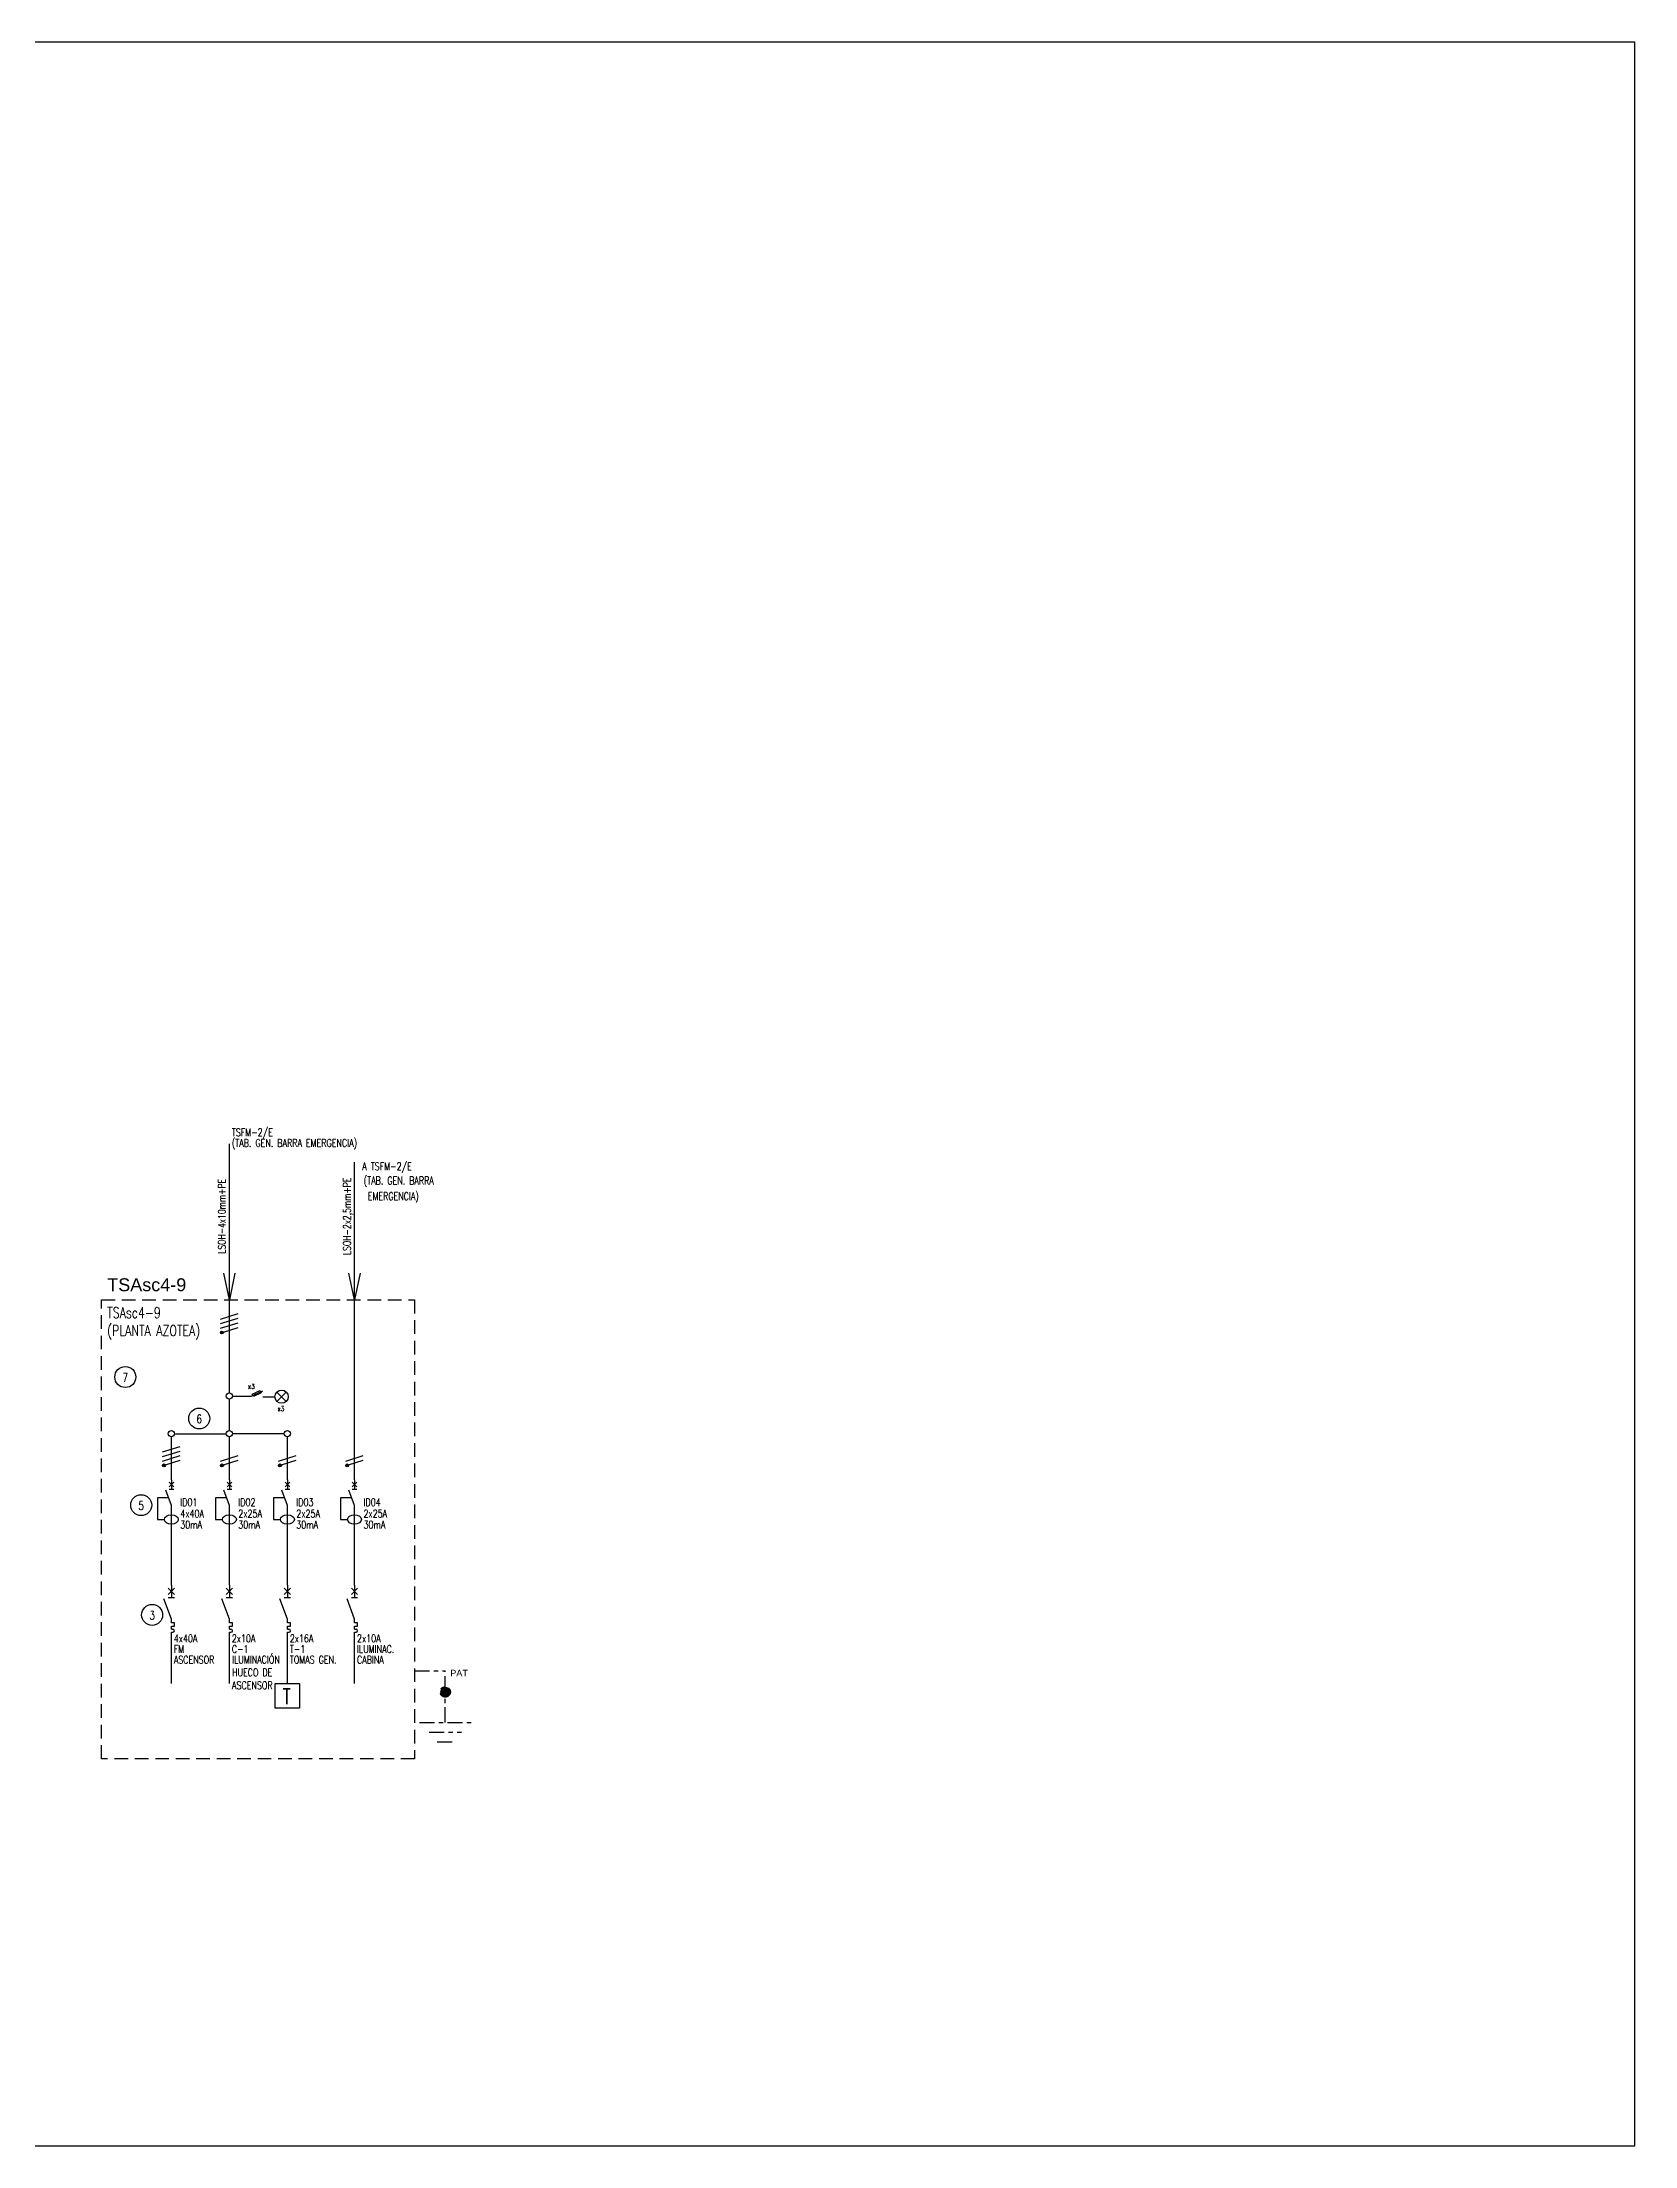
# Model space of a CAD drawing. Extents: x 3521 to 3783, y 1252 to 1654.
# Drawn here: x 3739.72 to 3776.79, y 1605.52 to 1654.46 of the extents above; entities that cross this region are included whole.
import ezdxf
from ezdxf.enums import TextEntityAlignment as Align

# ---------------------------------------------------------------- set-up
doc = ezdxf.new("R2010")
doc.units = 0
doc.linetypes.add('OCJ-ESQUEMAS UNIFILARES-CORREGIDOS IDO-REV.br$0$DASHED', pattern=[19.05, 12.7, -6.35])
doc.linetypes.add('OCJ-ESQUEMAS UNIFILARES-CORREGIDOS IDO-REV.br$0$EJE_5', pattern=[7.1, 5, -1, 0.1, -1])
for name, color, linetype in [('OCJ-ESQUEMAS UNIFILARES-CORREGIDOS IDO-REV.br$0$00-IE', 1, 'Continuous'), ('OCJ-ESQUEMAS UNIFILARES-CORREGIDOS IDO-REV.br$0$00-IE-CABLES', 10, 'Continuous'), ('OCJ-ESQUEMAS UNIFILARES-CORREGIDOS IDO-REV.br$0$01-ELE-APARATOS', 170, 'Continuous'), ('OCJ-ESQUEMAS UNIFILARES-CORREGIDOS IDO-REV.br$0$ELECTRIC', 4, 'Continuous'), ('OCJ-ESQUEMAS UNIFILARES-CORREGIDOS IDO-REV.br$0$NOMBRE DE PLANOS', 6, 'Continuous'), ('OCJ-ESQUEMAS UNIFILARES-CORREGIDOS IDO-REV.br$0$PAT', 80, 'Continuous'), ('OCJ-ESQUEMAS UNIFILARES-CORREGIDOS IDO-REV.br$0$TEXTO', 7, 'Continuous')]:
    doc.layers.add(name, color=color, linetype=linetype)
doc.styles.add('OCJ-ESQUEMAS UNIFILARES-CORREGIDOS IDO-REV.br$0$ARIAL', font='arial.ttf', dxfattribs={"height": 0.2})
doc.styles.add('OCJ-ESQUEMAS UNIFILARES-CORREGIDOS IDO-REV.br$0$Electricidad', font='ROMANS.SHX', dxfattribs={"width": 0.75, "height": 0.175})

# ---------------------------------------------------------------- blocks, each defined once
blk = doc.blocks.new('OCJ-ESQUEMAS UNIFILARES-CORREGIDOS IDO-REV.br$0$Unif-Interruptor-Term')
for p, q in [((0, -1.013), (0.045, -1.013)), ((0, -1.103), (0.045, -1.103))]:
    blk.add_line(p, q)
for points in [[(-0.09, 0.177), (0.09, -0.003)], [(-0.09, -0.003), (0.09, 0.177)], [(0, 0.267), (0, -0.093)], [(0, -0.72), (-0.215, -0.128)], [(-0.09, -0.093), (0.09, -0.093)], [(0, -0.833), (0, -0.72)], [(0, -0.923), (0.09, -0.923), (0.09, -0.833), (0, -0.833)], [(0, -1.013), (0, -0.923)], [(0, -1.215), (0, -1.103)]]:
    blk.add_lwpolyline(points)
blk.add_arc((0.045, -1.058), 0.045, 270, 90)
blk = doc.blocks.new('OCJ-ESQUEMAS UNIFILARES-CORREGIDOS IDO-REV.br$0$Unif-Interruptor-Dif')
for points in [[(-0.068, 0.11), (0.068, -0.025)], [(-0.068, -0.025), (0.068, 0.11)], [(0, 0.177), (0, -0.093)], [(-0.081, -0.343), (-0.405, -0.343), (-0.405, -0.97), (-0.202, -0.97)], [(0, -0.565), (-0.162, -0.121)], [(-0.068, -0.093), (0.068, -0.093)], [(0, -1.308), (0, -0.565)]]:
    blk.add_lwpolyline(points)
blk.add_ellipse((0, -0.97), major_axis=(0.203, 0), ratio=0.670814)

msp = doc.modelspace()

# ---------------------------------------------------------------- hatches: boundary and pattern name
at = {"layer": 'OCJ-ESQUEMAS UNIFILARES-CORREGIDOS IDO-REV.br$0$00-IE-CABLES'}
for points in [[(3743.884, 1624.42, 1), (3743.938, 1624.46, 1)], [(3742.534, 1621.33, 1), (3742.588, 1621.369, 1)], [(3743.884, 1621.33, 1), (3743.938, 1621.369, 1)], [(3745.234, 1621.33, 1), (3745.288, 1621.369, 1)], [(3746.798, 1621.33, 1), (3746.852, 1621.369, 1)]]:
    msp.add_hatch(color=256, dxfattribs=at).paths.add_polyline_path(points)
at = {"layer": 'OCJ-ESQUEMAS UNIFILARES-CORREGIDOS IDO-REV.br$0$PAT', "linetype": 'OCJ-ESQUEMAS UNIFILARES-CORREGIDOS IDO-REV.br$0$EJE_5', "ltscale": 0.07}
h = msp.add_hatch(color=256, dxfattribs=at)
h.paths.add_polyline_path([(3749.227, 1616.08), (3748.987, 1616.08, -1)])
h.paths.add_polyline_path([(3748.987, 1616.08), (3749.107, 1616.08), (3749.107, 1615.96, -0.414214)])
h.paths.add_polyline_path([(3749.107, 1616.08), (3749.227, 1616.08, -0.414214), (3749.107, 1615.96)])

# ---------------------------------------------------------------- linework, layer by layer
at = {"layer": 'OCJ-ESQUEMAS UNIFILARES-CORREGIDOS IDO-REV.br$0$00-IE'}
for points in [[(3744.157, 1622.963), (3744.593, 1622.963), (3744.862, 1623.087)], [(3744.864, 1622.941), (3745.142, 1622.941)]]:
    msp.add_lwpolyline(points, dxfattribs=at)
msp.add_lwpolyline([(3744.617, 1623.009), (3744.798, 1623.092), (3744.825, 1623.034), (3744.644, 1622.951)], close=True, dxfattribs=at)
at = {"layer": 'OCJ-ESQUEMAS UNIFILARES-CORREGIDOS IDO-REV.br$0$00-IE-CABLES'}
for p, q in [((3744.083, 1623.037), (3744.083, 1628.826)), ((3746.996, 1621.011), (3746.996, 1628.401)), ((3744.083, 1622.161), (3744.083, 1622.888)), ((3742.733, 1621.011), (3742.733, 1622.013)), ((3742.807, 1622.087), (3744.008, 1622.087)), ((3744.083, 1621.011), (3744.083, 1622.013)), ((3745.358, 1622.087), (3744.157, 1622.087)), ((3745.433, 1621.011), (3745.433, 1622.013)), ((3746.996, 1621.011), (3746.996, 1622.013)), ((3746.996, 1621.011), (3746.996, 1622.013)), ((3742.733, 1618.565), (3742.733, 1619.851)), ((3744.083, 1618.565), (3744.083, 1619.851)), ((3745.433, 1618.565), (3745.433, 1619.851)), ((3746.996, 1618.565), (3746.996, 1619.851)), ((3742.733, 1616.278), (3742.733, 1617.452)), ((3744.083, 1616.278), (3744.083, 1617.452)), ((3745.433, 1616.278), (3745.433, 1617.452)), ((3746.996, 1616.278), (3746.996, 1617.452))]:
    msp.add_line(p, q, dxfattribs=at)
for points in [[(3744.213, 1625.819), (3744.083, 1625.201), (3743.952, 1625.819)], [(3747.127, 1625.819), (3746.996, 1625.201), (3746.866, 1625.819)], [(3743.879, 1624.754), (3744.286, 1624.882)], [(3743.879, 1624.646), (3744.286, 1624.774)], [(3743.879, 1624.538), (3744.286, 1624.666)], [(3743.943, 1624.45), (3744.286, 1624.558)], [(3742.529, 1621.663), (3742.936, 1621.792)], [(3742.529, 1621.555), (3742.936, 1621.684)], [(3742.529, 1621.447), (3742.936, 1621.576)], [(3742.593, 1621.36), (3742.936, 1621.468)], [(3743.879, 1621.447), (3744.286, 1621.576)], [(3743.943, 1621.36), (3744.286, 1621.468)], [(3745.229, 1621.447), (3745.636, 1621.576)], [(3745.293, 1621.36), (3745.636, 1621.468)], [(3746.793, 1621.447), (3747.2, 1621.576)], [(3746.857, 1621.36), (3747.2, 1621.468)]]:
    msp.add_lwpolyline(points, dxfattribs=at)
for centre, radius in [((3743.911, 1624.44), 0.0338), ((3744.083, 1622.963), 0.0741), ((3742.733, 1622.087), 0.0741), ((3744.083, 1622.087), 0.0741), ((3745.433, 1622.087), 0.0741), ((3742.561, 1621.349), 0.0338), ((3743.911, 1621.349), 0.0338), ((3745.261, 1621.349), 0.0338), ((3746.825, 1621.349), 0.0338)]:
    msp.add_circle(centre, radius, dxfattribs=at)
at = {"layer": 'OCJ-ESQUEMAS UNIFILARES-CORREGIDOS IDO-REV.br$0$01-ELE-APARATOS'}
for p, q in [((3745.407, 1622.838), (3745.188, 1623.056)), ((3745.188, 1622.838), (3745.407, 1623.056))]:
    msp.add_line(p, q, dxfattribs=at)
msp.add_lwpolyline([(3745.148, 1616.278), (3745.717, 1616.278), (3745.717, 1615.705), (3745.148, 1615.705)], close=True, dxfattribs=at)
msp.add_circle((3745.298, 1622.947), 0.154, dxfattribs=at)
at = {"layer": 'OCJ-ESQUEMAS UNIFILARES-CORREGIDOS IDO-REV.br$0$ELECTRIC', "linetype": 'OCJ-ESQUEMAS UNIFILARES-CORREGIDOS IDO-REV.br$0$DASHED', "ltscale": 0.025}
msp.add_lwpolyline([(3741.105, 1625.201), (3748.393, 1625.201), (3748.393, 1614.524), (3741.105, 1614.524)], close=True, dxfattribs=at)
at = {"layer": 'OCJ-ESQUEMAS UNIFILARES-CORREGIDOS IDO-REV.br$0$NOMBRE DE PLANOS'}
msp.add_lwpolyline([(3686.321, 1605.52), (3776.791, 1605.52), (3776.791, 1654.455), (3686.321, 1654.455)], close=True, dxfattribs=at)
at = {"layer": 'OCJ-ESQUEMAS UNIFILARES-CORREGIDOS IDO-REV.br$0$PAT', "linetype": 'OCJ-ESQUEMAS UNIFILARES-CORREGIDOS IDO-REV.br$0$EJE_5', "ltscale": 0.07}
for p, q in [((3748.393, 1616.567), (3749.107, 1616.567)), ((3749.107, 1616.097), (3749.107, 1616.567)), ((3749.107, 1615.372), (3749.107, 1616.08)), ((3748.507, 1615.372), (3749.707, 1615.372)), ((3748.732, 1615.147), (3749.482, 1615.147)), ((3748.92, 1614.922), (3749.295, 1614.922))]:
    msp.add_line(p, q, dxfattribs=at)
msp.add_circle((3749.107, 1616.08), 0.12, dxfattribs=at)
msp.add_circle((3749.107, 1616.08), 0.12, dxfattribs=at)
at = {"layer": 'OCJ-ESQUEMAS UNIFILARES-CORREGIDOS IDO-REV.br$0$TEXTO'}
for centre in [(3741.662, 1623.405), (3743.381, 1622.44), (3742.031, 1620.424), (3742.286, 1617.872)]:
    msp.add_circle(centre, 0.244, dxfattribs=at)

# ---------------------------------------------------------------- block references
at = {"layer": 'OCJ-ESQUEMAS UNIFILARES-CORREGIDOS IDO-REV.br$0$01-ELE-APARATOS', "xscale": 0.7999999999999546, "yscale": 0.7999999999999546, "zscale": 0.7999999999999546}
for name, p in [('OCJ-ESQUEMAS UNIFILARES-CORREGIDOS IDO-REV.br$0$Unif-Interruptor-Dif', (3742.733, 1620.869)), ('OCJ-ESQUEMAS UNIFILARES-CORREGIDOS IDO-REV.br$0$Unif-Interruptor-Dif', (3744.083, 1620.869)), ('OCJ-ESQUEMAS UNIFILARES-CORREGIDOS IDO-REV.br$0$Unif-Interruptor-Dif', (3745.433, 1620.869)), ('OCJ-ESQUEMAS UNIFILARES-CORREGIDOS IDO-REV.br$0$Unif-Interruptor-Dif', (3746.996, 1620.869)), ('OCJ-ESQUEMAS UNIFILARES-CORREGIDOS IDO-REV.br$0$Unif-Interruptor-Term', (3742.733, 1618.351)), ('OCJ-ESQUEMAS UNIFILARES-CORREGIDOS IDO-REV.br$0$Unif-Interruptor-Term', (3744.083, 1618.351)), ('OCJ-ESQUEMAS UNIFILARES-CORREGIDOS IDO-REV.br$0$Unif-Interruptor-Term', (3745.433, 1618.351)), ('OCJ-ESQUEMAS UNIFILARES-CORREGIDOS IDO-REV.br$0$Unif-Interruptor-Term', (3746.996, 1618.351))]:
    msp.add_blockref(name, p, dxfattribs=at)

# ---------------------------------------------------------------- texts
at = {"layer": 'OCJ-ESQUEMAS UNIFILARES-CORREGIDOS IDO-REV.br$0$TEXTO', "style": 'OCJ-ESQUEMAS UNIFILARES-CORREGIDOS IDO-REV.br$0$Electricidad', "width": 0.75}
for s, height, p in [('TSFM-2/E', 0.18, (3744.14, 1629.008)), ('(TAB. GEN. BARRA EMERGENCIA)', 0.18, (3744.14, 1628.76)), ('A TSFM-2/E', 0.18, (3747.177, 1628.215)), ('(TAB. GEN. BARRA ', 0.18, (3747.209, 1627.885)), (' EMERGENCIA)', 0.18, (3747.209, 1627.521)), ('TSAsc4-9', 0.25, (3741.241, 1624.776)), ('(PLANTA AZOTEA)', 0.25, (3741.241, 1624.36)), ('7', 0.2, (3741.598, 1623.295)), ('x3', 0.1118, (3744.519, 1623.13)), ('x3', 0.1118, (3745.205, 1622.612)), ('6', 0.2, (3743.317, 1622.33)), ('5', 0.2, (3741.967, 1620.314)), ('4x40A', 0.18, (3742.941, 1620.138)), ('ID01', 0.18, (3742.941, 1620.403)), ('2x25A', 0.18, (3744.291, 1620.138)), ('ID02', 0.18, (3744.291, 1620.403)), ('2x25A', 0.18, (3745.641, 1620.138)), ('ID03', 0.18, (3745.641, 1620.403)), ('2x25A', 0.18, (3747.205, 1620.138)), ('ID04', 0.18, (3747.205, 1620.403)), ('30mA', 0.18, (3742.941, 1619.881)), ('30mA', 0.18, (3744.291, 1619.881)), ('30mA', 0.18, (3745.641, 1619.881)), ('30mA', 0.18, (3747.205, 1619.881)), ('3', 0.2, (3742.222, 1617.762)), ('4x40A', 0.18, (3742.79, 1617.235)), ('2x10A', 0.18, (3744.14, 1617.235)), ('2x16A', 0.18, (3745.49, 1617.235)), ('2x10A', 0.18, (3747.053, 1617.235)), ('ASCENSOR', 0.18, (3742.79, 1616.738)), ('FM', 0.18, (3742.79, 1616.986)), ('C-1', 0.18, (3744.14, 1616.986)), ('T-1', 0.18, (3745.49, 1616.986)), ('TOMAS GEN.', 0.18, (3745.49, 1616.738)), ('CABINA', 0.18, (3747.053, 1616.738)), ('ILUMINAC.', 0.18, (3747.053, 1616.986))]:
    msp.add_text(s, height=height, dxfattribs=at).set_placement(p)
for s, p in [('LSOH-4x10mm+PE', (3743.994, 1627.142)), ('LSOH-2x2,5mm+PE', (3746.908, 1627.142))]:
    msp.add_text(s, height=0.175, rotation=90, dxfattribs=at).set_placement(p, align=Align.CENTER)
at = {"layer": 'OCJ-ESQUEMAS UNIFILARES-CORREGIDOS IDO-REV.br$0$TEXTO', "style": 'OCJ-ESQUEMAS UNIFILARES-CORREGIDOS IDO-REV.br$0$ARIAL'}
for s, height, p in [('TSAsc4-9', 0.3, (3741.241, 1625.401)), ('PAT', 0.15, (3749.225, 1616.445))]:
    msp.add_text(s, height=height, dxfattribs=at).set_placement(p)
at = {"layer": 'OCJ-ESQUEMAS UNIFILARES-CORREGIDOS IDO-REV.br$0$TEXTO', "color": 5, "style": 'OCJ-ESQUEMAS UNIFILARES-CORREGIDOS IDO-REV.br$0$Electricidad', "width": 0.75}
msp.add_text('T', height=0.356, dxfattribs=at).set_placement((3745.326, 1615.799))
at = {"layer": 'OCJ-ESQUEMAS UNIFILARES-CORREGIDOS IDO-REV.br$0$TEXTO', "insert": (3744.146, 1616.923), "char_height": 0.18, "attachment_point": 1, "style": 'OCJ-ESQUEMAS UNIFILARES-CORREGIDOS IDO-REV.br$0$Electricidad'}
msp.add_mtext_dynamic_manual_height_columns('ILUMINACIÓN HUECO DE ASCENSOR', width=1.48055, gutter_width=12.5, heights=[0], dxfattribs=at)

doc.saveas('drawing.dxf')
